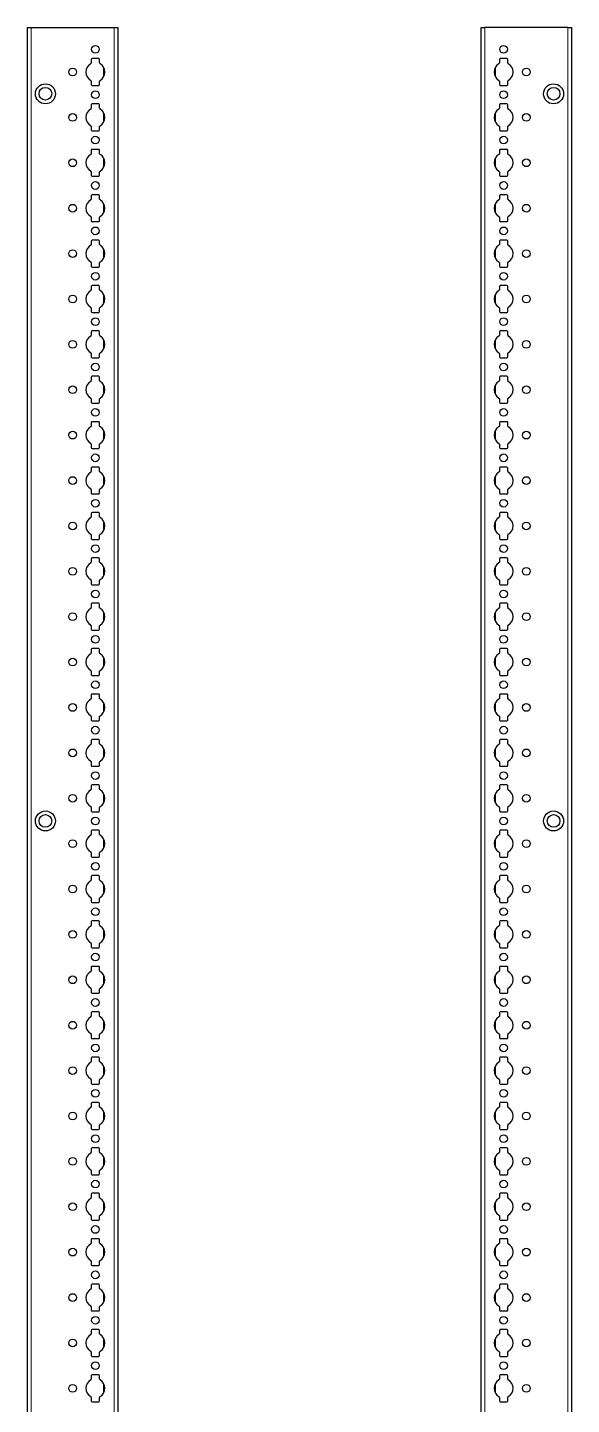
# Model space of a CAD drawing. Header units: millimetres. Extents: x -199 to 3554, y -2247 to 1507.
# Drawn here: x 3255 to 3554, y -111 to 647 of the extents above; entities that cross this region are included whole.
import ezdxf

# ---------------------------------------------------------------- set-up
doc = ezdxf.new("R2010")
doc.units = ezdxf.units.MM

msp = doc.modelspace()

# ---------------------------------------------------------------- linework, layer by layer
at = {"color": 7, "linetype": 'Continuous', "lineweight": 25}
for p, q in [((3254.87, -851.79), (3254.87, 647.21)), ((3254.87, 647.21), (3256.87, 647.21)), ((3256.87, 647.21), (3302.57, 647.21)), ((3302.57, 647.21), (3304.57, 647.21)), ((3304.57, 647.21), (3304.57, -851.79)), ((3504.57, -851.79), (3504.57, 647.21)), ((3504.57, 647.21), (3506.57, 647.21)), ((3552.27, 647.21), (3506.57, 647.21)), ((3552.27, 647.21), (3554.27, 647.21)), ((3554.27, 647.21), (3554.27, -851.79)), ((3289.92, 629.61), (3289.92, 627.73)), ((3294.02, 630.11), (3290.42, 630.11)), ((3294.52, 627.73), (3294.52, 629.61)), ((3514.62, 629.61), (3514.62, 627.73)), ((3518.72, 630.11), (3515.12, 630.11)), ((3519.22, 627.73), (3519.22, 629.61)), ((3289.92, 617.68), (3289.92, 615.81)), ((3290.42, 615.31), (3294.02, 615.31)), ((3294.52, 615.81), (3294.52, 617.68)), ((3514.62, 617.68), (3514.62, 615.81)), ((3515.12, 615.31), (3518.72, 615.31)), ((3519.22, 615.81), (3519.22, 617.68)), ((3289.92, 604.61), (3289.92, 602.73)), ((3294.02, 605.11), (3290.42, 605.11)), ((3294.52, 602.73), (3294.52, 604.61)), ((3514.62, 604.61), (3514.62, 602.73)), ((3518.72, 605.11), (3515.12, 605.11)), ((3519.22, 602.73), (3519.22, 604.61)), ((3289.92, 592.68), (3289.92, 590.81)), ((3294.52, 590.81), (3294.52, 592.68)), ((3514.62, 592.68), (3514.62, 590.81)), ((3519.22, 590.81), (3519.22, 592.68)), ((3290.42, 590.31), (3294.02, 590.31)), ((3515.12, 590.31), (3518.72, 590.31)), ((3289.92, 579.61), (3289.92, 577.73)), ((3294.02, 580.11), (3290.42, 580.11)), ((3294.52, 577.73), (3294.52, 579.61)), ((3514.62, 579.61), (3514.62, 577.73)), ((3518.72, 580.11), (3515.12, 580.11)), ((3519.22, 577.73), (3519.22, 579.61)), ((3289.92, 567.68), (3289.92, 565.81)), ((3290.42, 565.31), (3294.02, 565.31)), ((3294.52, 565.81), (3294.52, 567.68)), ((3514.62, 567.68), (3514.62, 565.81)), ((3515.12, 565.31), (3518.72, 565.31)), ((3519.22, 565.81), (3519.22, 567.68)), ((3289.92, 554.61), (3289.92, 552.73)), ((3294.02, 555.11), (3290.42, 555.11)), ((3294.52, 552.73), (3294.52, 554.61)), ((3514.62, 554.61), (3514.62, 552.73)), ((3518.72, 555.11), (3515.12, 555.11)), ((3519.22, 552.73), (3519.22, 554.61)), ((3289.92, 542.68), (3289.92, 540.81)), ((3290.42, 540.31), (3294.02, 540.31)), ((3294.52, 540.81), (3294.52, 542.68)), ((3514.62, 542.68), (3514.62, 540.81)), ((3515.12, 540.31), (3518.72, 540.31)), ((3519.22, 540.81), (3519.22, 542.68)), ((3289.92, 529.61), (3289.92, 527.73)), ((3294.02, 530.11), (3290.42, 530.11)), ((3294.52, 527.73), (3294.52, 529.61)), ((3514.62, 529.61), (3514.62, 527.73)), ((3518.72, 530.11), (3515.12, 530.11)), ((3519.22, 527.73), (3519.22, 529.61)), ((3289.92, 517.68), (3289.92, 515.81)), ((3294.52, 515.81), (3294.52, 517.68)), ((3514.62, 517.68), (3514.62, 515.81)), ((3519.22, 515.81), (3519.22, 517.68)), ((3290.42, 515.31), (3294.02, 515.31)), ((3515.12, 515.31), (3518.72, 515.31)), ((3289.92, 504.61), (3289.92, 502.73)), ((3294.02, 505.11), (3290.42, 505.11)), ((3294.52, 502.73), (3294.52, 504.61)), ((3514.62, 504.61), (3514.62, 502.73)), ((3518.72, 505.11), (3515.12, 505.11)), ((3519.22, 502.73), (3519.22, 504.61)), ((3289.92, 492.68), (3289.92, 490.81)), ((3290.42, 490.31), (3294.02, 490.31)), ((3294.52, 490.81), (3294.52, 492.68)), ((3514.62, 492.68), (3514.62, 490.81)), ((3515.12, 490.31), (3518.72, 490.31)), ((3519.22, 490.81), (3519.22, 492.68)), ((3289.92, 479.61), (3289.92, 477.73)), ((3294.02, 480.11), (3290.42, 480.11)), ((3294.52, 477.73), (3294.52, 479.61)), ((3514.62, 479.61), (3514.62, 477.73)), ((3518.72, 480.11), (3515.12, 480.11)), ((3519.22, 477.73), (3519.22, 479.61)), ((3289.92, 467.68), (3289.92, 465.81)), ((3290.42, 465.31), (3294.02, 465.31)), ((3294.52, 465.81), (3294.52, 467.68)), ((3514.62, 467.68), (3514.62, 465.81)), ((3515.12, 465.31), (3518.72, 465.31)), ((3519.22, 465.81), (3519.22, 467.68)), ((3294.02, 455.11), (3290.42, 455.11)), ((3518.72, 455.11), (3515.12, 455.11)), ((3289.92, 454.61), (3289.92, 452.73)), ((3294.52, 452.73), (3294.52, 454.61)), ((3514.62, 454.61), (3514.62, 452.73)), ((3519.22, 452.73), (3519.22, 454.61)), ((3289.92, 442.68), (3289.92, 440.81)), ((3290.42, 440.31), (3294.02, 440.31)), ((3294.52, 440.81), (3294.52, 442.68)), ((3514.62, 442.68), (3514.62, 440.81)), ((3515.12, 440.31), (3518.72, 440.31)), ((3519.22, 440.81), (3519.22, 442.68)), ((3289.92, 429.61), (3289.92, 427.73)), ((3294.02, 430.11), (3290.42, 430.11)), ((3294.52, 427.73), (3294.52, 429.61)), ((3514.62, 429.61), (3514.62, 427.73)), ((3518.72, 430.11), (3515.12, 430.11)), ((3519.22, 427.73), (3519.22, 429.61)), ((3289.92, 417.68), (3289.92, 415.81)), ((3294.52, 415.81), (3294.52, 417.68)), ((3514.62, 417.68), (3514.62, 415.81)), ((3519.22, 415.81), (3519.22, 417.68)), ((3290.42, 415.31), (3294.02, 415.31)), ((3515.12, 415.31), (3518.72, 415.31)), ((3289.92, 404.61), (3289.92, 402.73)), ((3294.02, 405.11), (3290.42, 405.11)), ((3294.52, 402.73), (3294.52, 404.61)), ((3514.62, 404.61), (3514.62, 402.73)), ((3518.72, 405.11), (3515.12, 405.11)), ((3519.22, 402.73), (3519.22, 404.61)), ((3289.92, 392.68), (3289.92, 390.81)), ((3290.42, 390.31), (3294.02, 390.31)), ((3294.52, 390.81), (3294.52, 392.68)), ((3514.62, 392.68), (3514.62, 390.81)), ((3515.12, 390.31), (3518.72, 390.31)), ((3519.22, 390.81), (3519.22, 392.68)), ((3289.92, 379.61), (3289.92, 377.73)), ((3294.02, 380.11), (3290.42, 380.11)), ((3294.52, 377.73), (3294.52, 379.61)), ((3514.62, 379.61), (3514.62, 377.73)), ((3518.72, 380.11), (3515.12, 380.11)), ((3519.22, 377.73), (3519.22, 379.61)), ((3289.92, 367.68), (3289.92, 365.81)), ((3290.42, 365.31), (3294.02, 365.31)), ((3294.52, 365.81), (3294.52, 367.68)), ((3514.62, 367.68), (3514.62, 365.81)), ((3515.12, 365.31), (3518.72, 365.31)), ((3519.22, 365.81), (3519.22, 367.68)), ((3289.92, 354.61), (3289.92, 352.73)), ((3294.02, 355.11), (3290.42, 355.11)), ((3294.52, 352.73), (3294.52, 354.61)), ((3514.62, 354.61), (3514.62, 352.73)), ((3518.72, 355.11), (3515.12, 355.11)), ((3519.22, 352.73), (3519.22, 354.61)), ((3289.92, 342.68), (3289.92, 340.81)), ((3294.52, 340.81), (3294.52, 342.68)), ((3514.62, 342.68), (3514.62, 340.81)), ((3519.22, 340.81), (3519.22, 342.68)), ((3290.42, 340.31), (3294.02, 340.31)), ((3515.12, 340.31), (3518.72, 340.31)), ((3289.92, 329.61), (3289.92, 327.73)), ((3294.02, 330.11), (3290.42, 330.11)), ((3294.52, 327.73), (3294.52, 329.61)), ((3514.62, 329.61), (3514.62, 327.73)), ((3518.72, 330.11), (3515.12, 330.11)), ((3519.22, 327.73), (3519.22, 329.61)), ((3289.92, 317.68), (3289.92, 315.81)), ((3290.42, 315.31), (3294.02, 315.31)), ((3294.52, 315.81), (3294.52, 317.68)), ((3514.62, 317.68), (3514.62, 315.81)), ((3515.12, 315.31), (3518.72, 315.31)), ((3519.22, 315.81), (3519.22, 317.68)), ((3289.92, 304.61), (3289.92, 302.73)), ((3294.02, 305.11), (3290.42, 305.11)), ((3294.52, 302.73), (3294.52, 304.61)), ((3514.62, 304.61), (3514.62, 302.73)), ((3518.72, 305.11), (3515.12, 305.11)), ((3519.22, 302.73), (3519.22, 304.61)), ((3289.92, 292.68), (3289.92, 290.81)), ((3290.42, 290.31), (3294.02, 290.31)), ((3294.52, 290.81), (3294.52, 292.68)), ((3514.62, 292.68), (3514.62, 290.81)), ((3515.12, 290.31), (3518.72, 290.31)), ((3519.22, 290.81), (3519.22, 292.68)), ((3289.92, 279.61), (3289.92, 277.73)), ((3294.02, 280.11), (3290.42, 280.11)), ((3294.52, 277.73), (3294.52, 279.61)), ((3514.62, 279.61), (3514.62, 277.73)), ((3518.72, 280.11), (3515.12, 280.11)), ((3519.22, 277.73), (3519.22, 279.61)), ((3289.92, 267.68), (3289.92, 265.81)), ((3294.52, 265.81), (3294.52, 267.68)), ((3514.62, 267.68), (3514.62, 265.81)), ((3519.22, 265.81), (3519.22, 267.68)), ((3290.42, 265.31), (3294.02, 265.31)), ((3515.12, 265.31), (3518.72, 265.31)), ((3289.92, 254.61), (3289.92, 252.73)), ((3294.02, 255.11), (3290.42, 255.11)), ((3294.52, 252.73), (3294.52, 254.61)), ((3514.62, 254.61), (3514.62, 252.73)), ((3518.72, 255.11), (3515.12, 255.11)), ((3519.22, 252.73), (3519.22, 254.61)), ((3289.92, 242.68), (3289.92, 240.81)), ((3294.52, 240.81), (3294.52, 242.68)), ((3514.62, 242.68), (3514.62, 240.81)), ((3519.22, 240.81), (3519.22, 242.68)), ((3290.42, 240.31), (3294.02, 240.31)), ((3515.12, 240.31), (3518.72, 240.31)), ((3289.92, 229.61), (3289.92, 227.73)), ((3294.02, 230.11), (3290.42, 230.11)), ((3294.52, 227.73), (3294.52, 229.61)), ((3514.62, 229.61), (3514.62, 227.73)), ((3518.72, 230.11), (3515.12, 230.11)), ((3519.22, 227.73), (3519.22, 229.61)), ((3289.92, 217.68), (3289.92, 215.81)), ((3290.42, 215.31), (3294.02, 215.31)), ((3294.52, 215.81), (3294.52, 217.68)), ((3514.62, 217.68), (3514.62, 215.81)), ((3515.12, 215.31), (3518.72, 215.31)), ((3519.22, 215.81), (3519.22, 217.68)), ((3294.02, 205.11), (3290.42, 205.11)), ((3518.72, 205.11), (3515.12, 205.11)), ((3289.92, 204.61), (3289.92, 202.73)), ((3294.52, 202.73), (3294.52, 204.61)), ((3514.62, 204.61), (3514.62, 202.73)), ((3519.22, 202.73), (3519.22, 204.61)), ((3289.92, 192.68), (3289.92, 190.81)), ((3290.42, 190.31), (3294.02, 190.31)), ((3294.52, 190.81), (3294.52, 192.68)), ((3514.62, 192.68), (3514.62, 190.81)), ((3515.12, 190.31), (3518.72, 190.31)), ((3519.22, 190.81), (3519.22, 192.68)), ((3289.92, 179.61), (3289.92, 177.73)), ((3294.02, 180.11), (3290.42, 180.11)), ((3294.52, 177.73), (3294.52, 179.61)), ((3514.62, 179.61), (3514.62, 177.73)), ((3518.72, 180.11), (3515.12, 180.11)), ((3519.22, 177.73), (3519.22, 179.61)), ((3289.92, 167.68), (3289.92, 165.81)), ((3294.52, 165.81), (3294.52, 167.68)), ((3514.62, 167.68), (3514.62, 165.81)), ((3519.22, 165.81), (3519.22, 167.68)), ((3290.42, 165.31), (3294.02, 165.31)), ((3515.12, 165.31), (3518.72, 165.31)), ((3289.92, 154.61), (3289.92, 152.73)), ((3294.02, 155.11), (3290.42, 155.11)), ((3294.52, 152.73), (3294.52, 154.61)), ((3514.62, 154.61), (3514.62, 152.73)), ((3518.72, 155.11), (3515.12, 155.11)), ((3519.22, 152.73), (3519.22, 154.61)), ((3289.92, 142.68), (3289.92, 140.81)), ((3290.42, 140.31), (3294.02, 140.31)), ((3294.52, 140.81), (3294.52, 142.68)), ((3514.62, 142.68), (3514.62, 140.81)), ((3515.12, 140.31), (3518.72, 140.31)), ((3519.22, 140.81), (3519.22, 142.68)), ((3289.92, 129.61), (3289.92, 127.73)), ((3294.02, 130.11), (3290.42, 130.11)), ((3294.52, 127.73), (3294.52, 129.61)), ((3514.62, 129.61), (3514.62, 127.73)), ((3518.72, 130.11), (3515.12, 130.11)), ((3519.22, 127.73), (3519.22, 129.61)), ((3289.92, 117.68), (3289.92, 115.81)), ((3290.42, 115.31), (3294.02, 115.31)), ((3294.52, 115.81), (3294.52, 117.68)), ((3514.62, 117.68), (3514.62, 115.81)), ((3515.12, 115.31), (3518.72, 115.31)), ((3519.22, 115.81), (3519.22, 117.68)), ((3289.92, 104.61), (3289.92, 102.73)), ((3294.02, 105.11), (3290.42, 105.11)), ((3294.52, 102.73), (3294.52, 104.61)), ((3514.62, 104.61), (3514.62, 102.73)), ((3518.72, 105.11), (3515.12, 105.11)), ((3519.22, 102.73), (3519.22, 104.61)), ((3289.92, 92.68), (3289.92, 90.81)), ((3294.52, 90.81), (3294.52, 92.68)), ((3514.62, 92.68), (3514.62, 90.81)), ((3519.22, 90.81), (3519.22, 92.68)), ((3290.42, 90.31), (3294.02, 90.31)), ((3515.12, 90.31), (3518.72, 90.31)), ((3289.92, 79.61), (3289.92, 77.73)), ((3294.02, 80.11), (3290.42, 80.11)), ((3294.52, 77.73), (3294.52, 79.61)), ((3514.62, 79.61), (3514.62, 77.73)), ((3518.72, 80.11), (3515.12, 80.11)), ((3519.22, 77.73), (3519.22, 79.61)), ((3289.92, 67.68), (3289.92, 65.81)), ((3290.42, 65.31), (3294.02, 65.31)), ((3294.52, 65.81), (3294.52, 67.68)), ((3514.62, 67.68), (3514.62, 65.81)), ((3515.12, 65.31), (3518.72, 65.31)), ((3519.22, 65.81), (3519.22, 67.68)), ((3289.92, 54.61), (3289.92, 52.73)), ((3294.02, 55.11), (3290.42, 55.11)), ((3294.52, 52.73), (3294.52, 54.61)), ((3514.62, 54.61), (3514.62, 52.73)), ((3518.72, 55.11), (3515.12, 55.11)), ((3519.22, 52.73), (3519.22, 54.61)), ((3289.92, 42.68), (3289.92, 40.81)), ((3290.42, 40.31), (3294.02, 40.31)), ((3294.52, 40.81), (3294.52, 42.68)), ((3514.62, 42.68), (3514.62, 40.81)), ((3515.12, 40.31), (3518.72, 40.31)), ((3519.22, 40.81), (3519.22, 42.68)), ((3289.92, 29.61), (3289.92, 27.73)), ((3294.02, 30.11), (3290.42, 30.11)), ((3294.52, 27.73), (3294.52, 29.61)), ((3514.62, 29.61), (3514.62, 27.73)), ((3518.72, 30.11), (3515.12, 30.11)), ((3519.22, 27.73), (3519.22, 29.61)), ((3289.92, 17.68), (3289.92, 15.81)), ((3290.42, 15.31), (3294.02, 15.31)), ((3294.52, 15.81), (3294.52, 17.68)), ((3514.62, 17.68), (3514.62, 15.81)), ((3515.12, 15.31), (3518.72, 15.31)), ((3519.22, 15.81), (3519.22, 17.68)), ((3289.92, 4.61), (3289.92, 2.73)), ((3294.02, 5.11), (3290.42, 5.11)), ((3294.52, 2.73), (3294.52, 4.61)), ((3514.62, 4.61), (3514.62, 2.73)), ((3518.72, 5.11), (3515.12, 5.11)), ((3519.22, 2.73), (3519.22, 4.61)), ((3289.92, -7.32), (3289.92, -9.19)), ((3294.52, -9.19), (3294.52, -7.32)), ((3514.62, -7.32), (3514.62, -9.19)), ((3519.22, -9.19), (3519.22, -7.32)), ((3290.42, -9.69), (3294.02, -9.69)), ((3515.12, -9.69), (3518.72, -9.69)), ((3289.92, -20.39), (3289.92, -22.27)), ((3294.02, -19.89), (3290.42, -19.89)), ((3294.52, -22.27), (3294.52, -20.39)), ((3514.62, -20.39), (3514.62, -22.27)), ((3518.72, -19.89), (3515.12, -19.89)), ((3519.22, -22.27), (3519.22, -20.39)), ((3289.92, -32.32), (3289.92, -34.19)), ((3290.42, -34.69), (3294.02, -34.69)), ((3294.52, -34.19), (3294.52, -32.32)), ((3514.62, -32.32), (3514.62, -34.19)), ((3515.12, -34.69), (3518.72, -34.69)), ((3519.22, -34.19), (3519.22, -32.32)), ((3289.92, -45.39), (3289.92, -47.27)), ((3294.02, -44.89), (3290.42, -44.89)), ((3294.52, -47.27), (3294.52, -45.39)), ((3514.62, -45.39), (3514.62, -47.27)), ((3518.72, -44.89), (3515.12, -44.89)), ((3519.22, -47.27), (3519.22, -45.39)), ((3289.92, -57.32), (3289.92, -59.19)), ((3290.42, -59.69), (3294.02, -59.69)), ((3294.52, -59.19), (3294.52, -57.32)), ((3514.62, -57.32), (3514.62, -59.19)), ((3515.12, -59.69), (3518.72, -59.69)), ((3519.22, -59.19), (3519.22, -57.32)), ((3289.92, -70.39), (3289.92, -72.27)), ((3294.02, -69.89), (3290.42, -69.89)), ((3294.52, -72.27), (3294.52, -70.39)), ((3514.62, -70.39), (3514.62, -72.27)), ((3518.72, -69.89), (3515.12, -69.89)), ((3519.22, -72.27), (3519.22, -70.39)), ((3289.92, -82.32), (3289.92, -84.19)), ((3294.52, -84.19), (3294.52, -82.32)), ((3514.62, -82.32), (3514.62, -84.19)), ((3519.22, -84.19), (3519.22, -82.32)), ((3290.42, -84.69), (3294.02, -84.69)), ((3515.12, -84.69), (3518.72, -84.69)), ((3289.92, -95.39), (3289.92, -97.27)), ((3294.02, -94.89), (3290.42, -94.89)), ((3294.52, -97.27), (3294.52, -95.39)), ((3514.62, -95.39), (3514.62, -97.27)), ((3518.72, -94.89), (3515.12, -94.89)), ((3519.22, -97.27), (3519.22, -95.39)), ((3289.92, -107.32), (3289.92, -109.19)), ((3290.42, -109.69), (3294.02, -109.69)), ((3294.52, -109.19), (3294.52, -107.32)), ((3514.62, -107.32), (3514.62, -109.19)), ((3515.12, -109.69), (3518.72, -109.69)), ((3519.22, -109.19), (3519.22, -107.32))]:
    msp.add_line(p, q, dxfattribs=at)
at = {"color": 8, "linetype": 'Continuous', "lineweight": 18}
for p, q in [((3256.87, 647.21), (3256.87, -851.79)), ((3302.57, -851.79), (3302.57, 647.21)), ((3506.57, 647.21), (3506.57, -851.79)), ((3552.27, -851.79), (3552.27, 647.21)), ((3296.72, 620), (3296.72, 625.41)), ((3512.42, 625.41), (3512.42, 620)), ((3296.72, 595), (3296.72, 600.41)), ((3512.42, 600.41), (3512.42, 595)), ((3296.72, 570), (3296.72, 575.41)), ((3512.42, 575.41), (3512.42, 570)), ((3296.72, 545), (3296.72, 550.41)), ((3512.42, 550.41), (3512.42, 545)), ((3296.72, 520), (3296.72, 525.41)), ((3512.42, 525.41), (3512.42, 520)), ((3296.72, 495), (3296.72, 500.41)), ((3512.42, 500.41), (3512.42, 495)), ((3296.72, 470), (3296.72, 475.41)), ((3512.42, 475.41), (3512.42, 470)), ((3296.72, 445), (3296.72, 450.41)), ((3512.42, 450.41), (3512.42, 445)), ((3296.72, 420), (3296.72, 425.41)), ((3512.42, 425.41), (3512.42, 420)), ((3296.72, 395), (3296.72, 400.41)), ((3512.42, 400.41), (3512.42, 395)), ((3296.72, 370), (3296.72, 375.41)), ((3512.42, 375.41), (3512.42, 370)), ((3296.72, 345), (3296.72, 350.41)), ((3512.42, 350.41), (3512.42, 345)), ((3296.72, 320), (3296.72, 325.41)), ((3512.42, 325.41), (3512.42, 320)), ((3296.72, 295), (3296.72, 300.41)), ((3512.42, 300.41), (3512.42, 295)), ((3296.72, 270), (3296.72, 275.41)), ((3512.42, 275.41), (3512.42, 270)), ((3296.72, 245), (3296.72, 250.41)), ((3512.42, 250.41), (3512.42, 245)), ((3296.72, 220), (3296.72, 225.41)), ((3512.42, 225.41), (3512.42, 220)), ((3296.72, 195), (3296.72, 200.41)), ((3512.42, 200.41), (3512.42, 195)), ((3296.72, 170), (3296.72, 175.41)), ((3512.42, 175.41), (3512.42, 170)), ((3296.72, 145), (3296.72, 150.41)), ((3512.42, 150.41), (3512.42, 145)), ((3296.72, 120), (3296.72, 125.41)), ((3512.42, 125.41), (3512.42, 120)), ((3296.72, 95), (3296.72, 100.41)), ((3512.42, 100.41), (3512.42, 95)), ((3296.72, 70), (3296.72, 75.41)), ((3512.42, 75.41), (3512.42, 70)), ((3296.72, 45), (3296.72, 50.41)), ((3512.42, 50.41), (3512.42, 45)), ((3296.72, 20), (3296.72, 25.41)), ((3512.42, 25.41), (3512.42, 20)), ((3296.72, -5), (3296.72, 0.41)), ((3512.42, 0.41), (3512.42, -5)), ((3296.72, -30), (3296.72, -24.59)), ((3512.42, -24.59), (3512.42, -30)), ((3296.72, -55), (3296.72, -49.59)), ((3512.42, -49.59), (3512.42, -55)), ((3296.72, -80), (3296.72, -74.59)), ((3512.42, -74.59), (3512.42, -80)), ((3296.72, -105), (3296.72, -99.59)), ((3512.42, -99.59), (3512.42, -105))]:
    msp.add_line(p, q, dxfattribs=at)
at = {"color": 7, "linetype": 'Continuous', "lineweight": 25}
for centre, radius in [((3292.22, 635.21), 2.12), ((3516.92, 635.21), 2.12), ((3279.72, 622.71), 2.12), ((3529.42, 622.71), 2.12), ((3264.72, 610.71), 5.5), ((3544.42, 610.71), 5.5), ((3264.72, 610.71), 3.5), ((3292.22, 610.21), 2.12), ((3516.92, 610.21), 2.12), ((3544.42, 610.71), 3.5), ((3279.72, 597.71), 2.12), ((3529.42, 597.71), 2.12), ((3292.22, 585.21), 2.12), ((3516.92, 585.21), 2.12), ((3279.72, 572.71), 2.12), ((3529.42, 572.71), 2.12), ((3292.22, 560.21), 2.12), ((3516.92, 560.21), 2.12), ((3279.72, 547.71), 2.12), ((3529.42, 547.71), 2.12), ((3292.22, 535.21), 2.12), ((3516.92, 535.21), 2.12), ((3279.72, 522.71), 2.12), ((3529.42, 522.71), 2.12), ((3292.22, 510.21), 2.12), ((3516.92, 510.21), 2.12), ((3279.72, 497.71), 2.12), ((3529.42, 497.71), 2.12), ((3292.22, 485.21), 2.12), ((3516.92, 485.21), 2.12), ((3279.72, 472.71), 2.12), ((3529.42, 472.71), 2.12), ((3292.22, 460.21), 2.12), ((3516.92, 460.21), 2.12), ((3279.72, 447.71), 2.12), ((3529.42, 447.71), 2.12), ((3292.22, 435.21), 2.12), ((3516.92, 435.21), 2.12), ((3279.72, 422.71), 2.12), ((3529.42, 422.71), 2.12), ((3292.22, 410.21), 2.12), ((3516.92, 410.21), 2.12), ((3279.72, 397.71), 2.12), ((3529.42, 397.71), 2.12), ((3292.22, 385.21), 2.12), ((3516.92, 385.21), 2.12), ((3279.72, 372.71), 2.12), ((3529.42, 372.71), 2.12), ((3292.22, 360.21), 2.12), ((3516.92, 360.21), 2.12), ((3279.72, 347.71), 2.12), ((3529.42, 347.71), 2.12), ((3292.22, 335.21), 2.12), ((3516.92, 335.21), 2.12), ((3279.72, 322.71), 2.12), ((3529.42, 322.71), 2.12), ((3292.22, 310.21), 2.12), ((3516.92, 310.21), 2.12), ((3279.72, 297.71), 2.12), ((3529.42, 297.71), 2.12), ((3292.22, 285.21), 2.12), ((3516.92, 285.21), 2.12), ((3279.72, 272.71), 2.12), ((3529.42, 272.71), 2.12), ((3292.22, 260.21), 2.12), ((3516.92, 260.21), 2.12), ((3279.72, 247.71), 2.12), ((3529.42, 247.71), 2.12), ((3292.22, 235.21), 2.12), ((3516.92, 235.21), 2.12), ((3279.72, 222.71), 2.12), ((3529.42, 222.71), 2.12), ((3264.72, 210.21), 5.5), ((3264.72, 210.21), 3.5), ((3544.42, 210.21), 5.5), ((3544.42, 210.21), 3.5), ((3292.22, 210.21), 2.12), ((3516.92, 210.21), 2.12), ((3279.72, 197.71), 2.12), ((3529.42, 197.71), 2.12), ((3292.22, 185.21), 2.12), ((3516.92, 185.21), 2.12), ((3279.72, 172.71), 2.12), ((3529.42, 172.71), 2.12), ((3292.22, 160.21), 2.12), ((3516.92, 160.21), 2.12), ((3279.72, 147.71), 2.12), ((3529.42, 147.71), 2.12), ((3292.22, 135.21), 2.12), ((3516.92, 135.21), 2.12), ((3279.72, 122.71), 2.12), ((3529.42, 122.71), 2.12), ((3292.22, 110.21), 2.12), ((3516.92, 110.21), 2.12), ((3279.72, 97.71), 2.12), ((3529.42, 97.71), 2.12), ((3292.22, 85.21), 2.12), ((3516.92, 85.21), 2.12), ((3279.72, 72.71), 2.12), ((3529.42, 72.71), 2.12), ((3292.22, 60.21), 2.12), ((3516.92, 60.21), 2.12), ((3279.72, 47.71), 2.12), ((3529.42, 47.71), 2.12), ((3292.22, 35.21), 2.12), ((3516.92, 35.21), 2.12), ((3279.72, 22.71), 2.12), ((3529.42, 22.71), 2.12), ((3292.22, 10.21), 2.12), ((3516.92, 10.21), 2.12), ((3279.72, -2.29), 2.12), ((3529.42, -2.29), 2.12), ((3292.22, -14.79), 2.12), ((3516.92, -14.79), 2.12), ((3279.72, -27.29), 2.12), ((3529.42, -27.29), 2.12), ((3292.22, -39.79), 2.12), ((3516.92, -39.79), 2.12), ((3279.72, -52.29), 2.12), ((3529.42, -52.29), 2.12), ((3292.22, -64.79), 2.12), ((3516.92, -64.79), 2.12), ((3279.72, -77.29), 2.12), ((3529.42, -77.29), 2.12), ((3292.22, -89.79), 2.12), ((3516.92, -89.79), 2.12), ((3279.72, -102.29), 2.12), ((3529.42, -102.29), 2.12)]:
    msp.add_circle(centre, radius, dxfattribs=at)
for centre, radius, start, end in [((3290.42, 629.61), 0.5, 90, 180), ((3294.02, 629.61), 0.5, 0, 90), ((3515.12, 629.61), 0.5, 90, 180), ((3518.72, 629.61), 0.5, 0, 90), ((3292.22, 622.71), 5.25, 119.14074, 240.85926), ((3289.42, 627.73), 0.5, 299.14074, 0), ((3295.02, 627.73), 0.5, 180, 240.85926), ((3292.22, 622.71), 5.25, 299.14074, 60.85926), ((3516.92, 622.71), 5.25, 119.14074, 240.85926), ((3514.12, 627.73), 0.5, 299.14074, 0), ((3519.72, 627.73), 0.5, 180, 240.85926), ((3516.92, 622.71), 5.25, 299.14074, 60.85926), ((3289.42, 617.68), 0.5, 0, 60.85926), ((3290.42, 615.81), 0.5, 180, 270), ((3294.02, 615.81), 0.5, 270, 0), ((3295.02, 617.68), 0.5, 119.14074, 180), ((3514.12, 617.68), 0.5, 0, 60.85926), ((3515.12, 615.81), 0.5, 180, 270), ((3518.72, 615.81), 0.5, 270, 0), ((3519.72, 617.68), 0.5, 119.14074, 180), ((3292.22, 597.71), 5.25, 119.14074, 240.85926), ((3289.42, 602.73), 0.5, 299.14074, 0), ((3290.42, 604.61), 0.5, 90, 180), ((3294.02, 604.61), 0.5, 0, 90), ((3295.02, 602.73), 0.5, 180, 240.85926), ((3292.22, 597.71), 5.25, 299.14074, 60.85926), ((3516.92, 597.71), 5.25, 119.14074, 240.85926), ((3514.12, 602.73), 0.5, 299.14074, 0), ((3515.12, 604.61), 0.5, 90, 180), ((3518.72, 604.61), 0.5, 0, 90), ((3519.72, 602.73), 0.5, 180, 240.85926), ((3516.92, 597.71), 5.25, 299.14074, 60.85926), ((3289.42, 592.68), 0.5, 0, 60.85926), ((3295.02, 592.68), 0.5, 119.14074, 180), ((3514.12, 592.68), 0.5, 0, 60.85926), ((3519.72, 592.68), 0.5, 119.14074, 180), ((3290.42, 590.81), 0.5, 180, 270), ((3294.02, 590.81), 0.5, 270, 0), ((3515.12, 590.81), 0.5, 180, 270), ((3518.72, 590.81), 0.5, 270, 0), ((3292.22, 572.71), 5.25, 119.14074, 240.85926), ((3289.42, 577.73), 0.5, 299.14074, 0), ((3290.42, 579.61), 0.5, 90, 180), ((3294.02, 579.61), 0.5, 0, 90), ((3295.02, 577.73), 0.5, 180, 240.85926), ((3292.22, 572.71), 5.25, 299.14074, 60.85926), ((3516.92, 572.71), 5.25, 119.14074, 240.85926), ((3514.12, 577.73), 0.5, 299.14074, 0), ((3515.12, 579.61), 0.5, 90, 180), ((3518.72, 579.61), 0.5, 0, 90), ((3519.72, 577.73), 0.5, 180, 240.85926), ((3516.92, 572.71), 5.25, 299.14074, 60.85926), ((3289.42, 567.68), 0.5, 0, 60.85926), ((3290.42, 565.81), 0.5, 180, 270), ((3294.02, 565.81), 0.5, 270, 0), ((3295.02, 567.68), 0.5, 119.14074, 180), ((3514.12, 567.68), 0.5, 0, 60.85926), ((3515.12, 565.81), 0.5, 180, 270), ((3518.72, 565.81), 0.5, 270, 0), ((3519.72, 567.68), 0.5, 119.14074, 180), ((3290.42, 554.61), 0.5, 90, 180), ((3294.02, 554.61), 0.5, 0, 90), ((3515.12, 554.61), 0.5, 90, 180), ((3518.72, 554.61), 0.5, 0, 90), ((3292.22, 547.71), 5.25, 119.14074, 240.85926), ((3289.42, 552.73), 0.5, 299.14074, 0), ((3295.02, 552.73), 0.5, 180, 240.85926), ((3292.22, 547.71), 5.25, 299.14074, 60.85926), ((3516.92, 547.71), 5.25, 119.14074, 240.85926), ((3514.12, 552.73), 0.5, 299.14074, 0), ((3519.72, 552.73), 0.5, 180, 240.85926), ((3516.92, 547.71), 5.25, 299.14074, 60.85926), ((3289.42, 542.68), 0.5, 0, 60.85926), ((3290.42, 540.81), 0.5, 180, 270), ((3294.02, 540.81), 0.5, 270, 0), ((3295.02, 542.68), 0.5, 119.14074, 180), ((3514.12, 542.68), 0.5, 0, 60.85926), ((3515.12, 540.81), 0.5, 180, 270), ((3518.72, 540.81), 0.5, 270, 0), ((3519.72, 542.68), 0.5, 119.14074, 180), ((3292.22, 522.71), 5.25, 119.14074, 240.85926), ((3289.42, 527.73), 0.5, 299.14074, 0), ((3290.42, 529.61), 0.5, 90, 180), ((3294.02, 529.61), 0.5, 0, 90), ((3295.02, 527.73), 0.5, 180, 240.85926), ((3292.22, 522.71), 5.25, 299.14074, 60.85926), ((3516.92, 522.71), 5.25, 119.14074, 240.85926), ((3514.12, 527.73), 0.5, 299.14074, 0), ((3515.12, 529.61), 0.5, 90, 180), ((3518.72, 529.61), 0.5, 0, 90), ((3519.72, 527.73), 0.5, 180, 240.85926), ((3516.92, 522.71), 5.25, 299.14074, 60.85926), ((3289.42, 517.68), 0.5, 0, 60.85926), ((3290.42, 515.81), 0.5, 180, 270), ((3294.02, 515.81), 0.5, 270, 0), ((3295.02, 517.68), 0.5, 119.14074, 180), ((3514.12, 517.68), 0.5, 0, 60.85926), ((3515.12, 515.81), 0.5, 180, 270), ((3518.72, 515.81), 0.5, 270, 0), ((3519.72, 517.68), 0.5, 119.14074, 180), ((3292.22, 497.71), 5.25, 119.14074, 240.85926), ((3289.42, 502.73), 0.5, 299.14074, 0), ((3290.42, 504.61), 0.5, 90, 180), ((3294.02, 504.61), 0.5, 0, 90), ((3295.02, 502.73), 0.5, 180, 240.85926), ((3292.22, 497.71), 5.25, 299.14074, 60.85926), ((3516.92, 497.71), 5.25, 119.14074, 240.85926), ((3514.12, 502.73), 0.5, 299.14074, 0), ((3515.12, 504.61), 0.5, 90, 180), ((3518.72, 504.61), 0.5, 0, 90), ((3519.72, 502.73), 0.5, 180, 240.85926), ((3516.92, 497.71), 5.25, 299.14074, 60.85926), ((3289.42, 492.68), 0.5, 0, 60.85926), ((3295.02, 492.68), 0.5, 119.14074, 180), ((3514.12, 492.68), 0.5, 0, 60.85926), ((3519.72, 492.68), 0.5, 119.14074, 180), ((3290.42, 490.81), 0.5, 180, 270), ((3294.02, 490.81), 0.5, 270, 0), ((3515.12, 490.81), 0.5, 180, 270), ((3518.72, 490.81), 0.5, 270, 0), ((3290.42, 479.61), 0.5, 90, 180), ((3294.02, 479.61), 0.5, 0, 90), ((3515.12, 479.61), 0.5, 90, 180), ((3518.72, 479.61), 0.5, 0, 90), ((3292.22, 472.71), 5.25, 119.14074, 240.85926), ((3289.42, 477.73), 0.5, 299.14074, 0), ((3295.02, 477.73), 0.5, 180, 240.85926), ((3292.22, 472.71), 5.25, 299.14074, 60.85926), ((3516.92, 472.71), 5.25, 119.14074, 240.85926), ((3514.12, 477.73), 0.5, 299.14074, 0), ((3519.72, 477.73), 0.5, 180, 240.85926), ((3516.92, 472.71), 5.25, 299.14074, 60.85926), ((3289.42, 467.68), 0.5, 0, 60.85926), ((3290.42, 465.81), 0.5, 180, 270), ((3294.02, 465.81), 0.5, 270, 0), ((3295.02, 467.68), 0.5, 119.14074, 180), ((3514.12, 467.68), 0.5, 0, 60.85926), ((3515.12, 465.81), 0.5, 180, 270), ((3518.72, 465.81), 0.5, 270, 0), ((3519.72, 467.68), 0.5, 119.14074, 180), ((3290.42, 454.61), 0.5, 90, 180), ((3294.02, 454.61), 0.5, 0, 90), ((3515.12, 454.61), 0.5, 90, 180), ((3518.72, 454.61), 0.5, 360, 90), ((3292.22, 447.71), 5.25, 119.14074, 240.85926), ((3289.42, 452.73), 0.5, 299.14074, 0), ((3295.02, 452.73), 0.5, 180, 240.85926), ((3292.22, 447.71), 5.25, 299.14074, 60.85926), ((3516.92, 447.71), 5.25, 119.14074, 240.85926), ((3514.12, 452.73), 0.5, 299.14074, 0), ((3519.72, 452.73), 0.5, 180, 240.85926), ((3516.92, 447.71), 5.25, 299.14074, 60.85926), ((3289.42, 442.68), 0.5, 0, 60.85926), ((3290.42, 440.81), 0.5, 180, 270), ((3294.02, 440.81), 0.5, 270, 0), ((3295.02, 442.68), 0.5, 119.14074, 180), ((3514.12, 442.68), 0.5, 0, 60.85926), ((3515.12, 440.81), 0.5, 180, 270), ((3518.72, 440.81), 0.5, 270, 0), ((3519.72, 442.68), 0.5, 119.14074, 180), ((3292.22, 422.71), 5.25, 119.14074, 240.85926), ((3289.42, 427.73), 0.5, 299.14074, 0), ((3290.42, 429.61), 0.5, 90, 180), ((3294.02, 429.61), 0.5, 0, 90), ((3295.02, 427.73), 0.5, 180, 240.85926), ((3292.22, 422.71), 5.25, 299.14074, 60.85926), ((3516.92, 422.71), 5.25, 119.14074, 240.85926), ((3514.12, 427.73), 0.5, 299.14074, 0), ((3515.12, 429.61), 0.5, 90, 180), ((3518.72, 429.61), 0.5, 0, 90), ((3519.72, 427.73), 0.5, 180, 240.85926), ((3516.92, 422.71), 5.25, 299.14074, 60.85926), ((3289.42, 417.68), 0.5, 0, 60.85926), ((3295.02, 417.68), 0.5, 119.14074, 180), ((3514.12, 417.68), 0.5, 0, 60.85926), ((3519.72, 417.68), 0.5, 119.14074, 180), ((3290.42, 415.81), 0.5, 180, 270), ((3294.02, 415.81), 0.5, 270, 0), ((3515.12, 415.81), 0.5, 180, 270), ((3518.72, 415.81), 0.5, 270, 0), ((3292.22, 397.71), 5.25, 119.14074, 240.85926), ((3289.42, 402.73), 0.5, 299.14074, 0), ((3290.42, 404.61), 0.5, 90, 180), ((3294.02, 404.61), 0.5, 0, 90), ((3295.02, 402.73), 0.5, 180, 240.85926), ((3292.22, 397.71), 5.25, 299.14074, 60.85926), ((3516.92, 397.71), 5.25, 119.14074, 240.85926), ((3514.12, 402.73), 0.5, 299.14074, 0), ((3515.12, 404.61), 0.5, 90, 180), ((3518.72, 404.61), 0.5, 0, 90), ((3519.72, 402.73), 0.5, 180, 240.85926), ((3516.92, 397.71), 5.25, 299.14074, 60.85926), ((3289.42, 392.68), 0.5, 0, 60.85926), ((3290.42, 390.81), 0.5, 180, 270), ((3294.02, 390.81), 0.5, 270, 0), ((3295.02, 392.68), 0.5, 119.14074, 180), ((3514.12, 392.68), 0.5, 0, 60.85926), ((3515.12, 390.81), 0.5, 180, 270), ((3518.72, 390.81), 0.5, 270, 0), ((3519.72, 392.68), 0.5, 119.14074, 180), ((3290.42, 379.61), 0.5, 90, 180), ((3294.02, 379.61), 0.5, 0, 90), ((3515.12, 379.61), 0.5, 90, 180), ((3518.72, 379.61), 0.5, 0, 90), ((3292.22, 372.71), 5.25, 119.14074, 240.85926), ((3289.42, 377.73), 0.5, 299.14074, 0), ((3295.02, 377.73), 0.5, 180, 240.85926), ((3292.22, 372.71), 5.25, 299.14074, 60.85926), ((3516.92, 372.71), 5.25, 119.14074, 240.85926), ((3514.12, 377.73), 0.5, 299.14074, 0), ((3519.72, 377.73), 0.5, 180, 240.85926), ((3516.92, 372.71), 5.25, 299.14074, 60.85926), ((3289.42, 367.68), 0.5, 0, 60.85926), ((3290.42, 365.81), 0.5, 180, 270), ((3294.02, 365.81), 0.5, 270, 0), ((3295.02, 367.68), 0.5, 119.14074, 180), ((3514.12, 367.68), 0.5, 0, 60.85926), ((3515.12, 365.81), 0.5, 180, 270), ((3518.72, 365.81), 0.5, 270, 0), ((3519.72, 367.68), 0.5, 119.14074, 180), ((3292.22, 347.71), 5.25, 119.14074, 240.85926), ((3289.42, 352.73), 0.5, 299.14074, 0), ((3290.42, 354.61), 0.5, 90, 180), ((3294.02, 354.61), 0.5, 0, 90), ((3295.02, 352.73), 0.5, 180, 240.85926), ((3292.22, 347.71), 5.25, 299.14074, 60.85926), ((3516.92, 347.71), 5.25, 119.14074, 240.85926), ((3514.12, 352.73), 0.5, 299.14074, 0), ((3515.12, 354.61), 0.5, 90, 180), ((3518.72, 354.61), 0.5, 0, 90), ((3519.72, 352.73), 0.5, 180, 240.85926), ((3516.92, 347.71), 5.25, 299.14074, 60.85926), ((3289.42, 342.68), 0.5, 0, 60.85926), ((3295.02, 342.68), 0.5, 119.14074, 180), ((3514.12, 342.68), 0.5, 0, 60.85926), ((3519.72, 342.68), 0.5, 119.14074, 180), ((3290.42, 340.81), 0.5, 180, 270), ((3294.02, 340.81), 0.5, 270, 0), ((3515.12, 340.81), 0.5, 180, 270), ((3518.72, 340.81), 0.5, 270, 0), ((3292.22, 322.71), 5.25, 119.14074, 240.85926), ((3289.42, 327.73), 0.5, 299.14074, 0), ((3290.42, 329.61), 0.5, 90, 180), ((3294.02, 329.61), 0.5, 0, 90), ((3295.02, 327.73), 0.5, 180, 240.85926), ((3292.22, 322.71), 5.25, 299.14074, 60.85926), ((3516.92, 322.71), 5.25, 119.14074, 240.85926), ((3514.12, 327.73), 0.5, 299.14074, 0), ((3515.12, 329.61), 0.5, 90, 180), ((3518.72, 329.61), 0.5, 0, 90), ((3519.72, 327.73), 0.5, 180, 240.85926), ((3516.92, 322.71), 5.25, 299.14074, 60.85926), ((3289.42, 317.68), 0.5, 0, 60.85926), ((3290.42, 315.81), 0.5, 180, 270), ((3294.02, 315.81), 0.5, 270, 0), ((3295.02, 317.68), 0.5, 119.14074, 180), ((3514.12, 317.68), 0.5, 0, 60.85926), ((3515.12, 315.81), 0.5, 180, 270), ((3518.72, 315.81), 0.5, 270, 0), ((3519.72, 317.68), 0.5, 119.14074, 180), ((3290.42, 304.61), 0.5, 90, 180), ((3294.02, 304.61), 0.5, 0, 90), ((3515.12, 304.61), 0.5, 90, 180), ((3518.72, 304.61), 0.5, 0, 90), ((3292.22, 297.71), 5.25, 119.14074, 240.85926), ((3289.42, 302.73), 0.5, 299.14074, 0), ((3295.02, 302.73), 0.5, 180, 240.85926), ((3292.22, 297.71), 5.25, 299.14074, 60.85926), ((3516.92, 297.71), 5.25, 119.14074, 240.85926), ((3514.12, 302.73), 0.5, 299.14074, 0), ((3519.72, 302.73), 0.5, 180, 240.85926), ((3516.92, 297.71), 5.25, 299.14074, 60.85926), ((3289.42, 292.68), 0.5, 0, 60.85926), ((3290.42, 290.81), 0.5, 180, 270), ((3294.02, 290.81), 0.5, 270, 0), ((3295.02, 292.68), 0.5, 119.14074, 180), ((3514.12, 292.68), 0.5, 0, 60.85926), ((3515.12, 290.81), 0.5, 180, 270), ((3518.72, 290.81), 0.5, 270, 0), ((3519.72, 292.68), 0.5, 119.14074, 180), ((3292.22, 272.71), 5.25, 119.14074, 240.85926), ((3289.42, 277.73), 0.5, 299.14074, 0), ((3290.42, 279.61), 0.5, 90, 180), ((3294.02, 279.61), 0.5, 0, 90), ((3295.02, 277.73), 0.5, 180, 240.85926), ((3292.22, 272.71), 5.25, 299.14074, 60.85926), ((3516.92, 272.71), 5.25, 119.14074, 240.85926), ((3514.12, 277.73), 0.5, 299.14074, 0), ((3515.12, 279.61), 0.5, 90, 180), ((3518.72, 279.61), 0.5, 0, 90), ((3519.72, 277.73), 0.5, 180, 240.85926), ((3516.92, 272.71), 5.25, 299.14074, 60.85926), ((3289.42, 267.68), 0.5, 0, 60.85926), ((3290.42, 265.81), 0.5, 180, 270), ((3294.02, 265.81), 0.5, 270, 0), ((3295.02, 267.68), 0.5, 119.14074, 180), ((3514.12, 267.68), 0.5, 0, 60.85926), ((3515.12, 265.81), 0.5, 180, 270), ((3518.72, 265.81), 0.5, 270, 0), ((3519.72, 267.68), 0.5, 119.14074, 180), ((3292.22, 247.71), 5.25, 119.14074, 240.85926), ((3289.42, 252.73), 0.5, 299.14074, 0), ((3290.42, 254.61), 0.5, 90, 180), ((3294.02, 254.61), 0.5, 0, 90), ((3295.02, 252.73), 0.5, 180, 240.85926), ((3292.22, 247.71), 5.25, 299.14074, 60.85926), ((3516.92, 247.71), 5.25, 119.14074, 240.85926), ((3514.12, 252.73), 0.5, 299.14074, 0), ((3515.12, 254.61), 0.5, 90, 180), ((3518.72, 254.61), 0.5, 0, 90), ((3519.72, 252.73), 0.5, 180, 240.85926), ((3516.92, 247.71), 5.25, 299.14074, 60.85926), ((3289.42, 242.68), 0.5, 0, 60.85926), ((3295.02, 242.68), 0.5, 119.14074, 180), ((3514.12, 242.68), 0.5, 0, 60.85926), ((3519.72, 242.68), 0.5, 119.14074, 180), ((3290.42, 240.81), 0.5, 180, 270), ((3294.02, 240.81), 0.5, 270, 0), ((3515.12, 240.81), 0.5, 180, 270), ((3518.72, 240.81), 0.5, 270, 0), ((3289.42, 227.73), 0.5, 299.14074, 0), ((3290.42, 229.61), 0.5, 90, 180), ((3294.02, 229.61), 0.5, 0, 90), ((3295.02, 227.73), 0.5, 180, 240.85926), ((3514.12, 227.73), 0.5, 299.14074, 0), ((3515.12, 229.61), 0.5, 90, 180), ((3518.72, 229.61), 0.5, 0, 90), ((3519.72, 227.73), 0.5, 180, 240.85926), ((3292.22, 222.71), 5.25, 119.14074, 240.85926), ((3292.22, 222.71), 5.25, 299.14074, 60.85926), ((3516.92, 222.71), 5.25, 119.14074, 240.85926), ((3516.92, 222.71), 5.25, 299.14074, 60.85926), ((3289.42, 217.68), 0.5, 0, 60.85926), ((3290.42, 215.81), 0.5, 180, 270), ((3294.02, 215.81), 0.5, 270, 0), ((3295.02, 217.68), 0.5, 119.14074, 180), ((3514.12, 217.68), 0.5, 0, 60.85926), ((3515.12, 215.81), 0.5, 180, 270), ((3518.72, 215.81), 0.5, 270, 0), ((3519.72, 217.68), 0.5, 119.14074, 180), ((3290.42, 204.61), 0.5, 90, 180), ((3294.02, 204.61), 0.5, 0, 90), ((3515.12, 204.61), 0.5, 90, 180), ((3518.72, 204.61), 0.5, 0, 90), ((3292.22, 197.71), 5.25, 119.14074, 240.85926), ((3289.42, 202.73), 0.5, 299.14074, 0), ((3295.02, 202.73), 0.5, 180, 240.85926), ((3292.22, 197.71), 5.25, 299.14074, 60.85926), ((3516.92, 197.71), 5.25, 119.14074, 240.85926), ((3514.12, 202.73), 0.5, 299.14074, 0), ((3519.72, 202.73), 0.5, 180, 240.85926), ((3516.92, 197.71), 5.25, 299.14074, 60.85926), ((3289.42, 192.68), 0.5, 0, 60.85926), ((3290.42, 190.81), 0.5, 180, 270), ((3294.02, 190.81), 0.5, 270, 0), ((3295.02, 192.68), 0.5, 119.14074, 180), ((3514.12, 192.68), 0.5, 0, 60.85926), ((3515.12, 190.81), 0.5, 180, 270), ((3518.72, 190.81), 0.5, 270, 0), ((3519.72, 192.68), 0.5, 119.14074, 180), ((3292.22, 172.71), 5.25, 119.14074, 240.85926), ((3289.42, 177.73), 0.5, 299.14074, 0), ((3290.42, 179.61), 0.5, 90, 180), ((3294.02, 179.61), 0.5, 360, 90), ((3295.02, 177.73), 0.5, 180, 240.85926), ((3292.22, 172.71), 5.25, 299.14074, 60.85926), ((3516.92, 172.71), 5.25, 119.14074, 240.85926), ((3514.12, 177.73), 0.5, 299.14074, 0), ((3515.12, 179.61), 0.5, 90, 180), ((3518.72, 179.61), 0.5, 0, 90), ((3519.72, 177.73), 0.5, 180, 240.85926), ((3516.92, 172.71), 5.25, 299.14074, 60.85926), ((3289.42, 167.68), 0.5, 0, 60.85926), ((3295.02, 167.68), 0.5, 119.14074, 180), ((3514.12, 167.68), 0.5, 0, 60.85926), ((3519.72, 167.68), 0.5, 119.14074, 180), ((3290.42, 165.81), 0.5, 180, 270), ((3294.02, 165.81), 0.5, 270, 0), ((3515.12, 165.81), 0.5, 180, 270), ((3518.72, 165.81), 0.5, 270, 0), ((3292.22, 147.71), 5.25, 119.14074, 240.85926), ((3289.42, 152.73), 0.5, 299.14074, 0), ((3290.42, 154.61), 0.5, 90, 180), ((3294.02, 154.61), 0.5, 360, 90), ((3295.02, 152.73), 0.5, 180, 240.85926), ((3292.22, 147.71), 5.25, 299.14074, 60.85926), ((3516.92, 147.71), 5.25, 119.14074, 240.85926), ((3514.12, 152.73), 0.5, 299.14074, 0), ((3515.12, 154.61), 0.5, 90, 180), ((3518.72, 154.61), 0.5, 0, 90), ((3519.72, 152.73), 0.5, 180, 240.85926), ((3516.92, 147.71), 5.25, 299.14074, 60.85926), ((3289.42, 142.68), 0.5, 0, 60.85926), ((3290.42, 140.81), 0.5, 180, 270), ((3294.02, 140.81), 0.5, 270, 0), ((3295.02, 142.68), 0.5, 119.14074, 180), ((3514.12, 142.68), 0.5, 0, 60.85926), ((3515.12, 140.81), 0.5, 180, 270), ((3518.72, 140.81), 0.5, 270, 0), ((3519.72, 142.68), 0.5, 119.14074, 180), ((3290.42, 129.61), 0.5, 90, 180), ((3294.02, 129.61), 0.5, 0, 90), ((3515.12, 129.61), 0.5, 90, 180), ((3518.72, 129.61), 0.5, 0, 90), ((3292.22, 122.71), 5.25, 119.14074, 240.85926), ((3289.42, 127.73), 0.5, 299.14074, 0), ((3295.02, 127.73), 0.5, 180, 240.85926), ((3292.22, 122.71), 5.25, 299.14074, 60.85926), ((3516.92, 122.71), 5.25, 119.14074, 240.85926), ((3514.12, 127.73), 0.5, 299.14074, 0), ((3519.72, 127.73), 0.5, 180, 240.85926), ((3516.92, 122.71), 5.25, 299.14074, 60.85926), ((3289.42, 117.68), 0.5, 0, 60.85926), ((3290.42, 115.81), 0.5, 180, 270), ((3294.02, 115.81), 0.5, 270, 0), ((3295.02, 117.68), 0.5, 119.14074, 180), ((3514.12, 117.68), 0.5, 0, 60.85926), ((3515.12, 115.81), 0.5, 180, 270), ((3518.72, 115.81), 0.5, 270, 0), ((3519.72, 117.68), 0.5, 119.14074, 180), ((3292.22, 97.71), 5.25, 119.14074, 240.85926), ((3289.42, 102.73), 0.5, 299.14074, 0), ((3290.42, 104.61), 0.5, 90, 180), ((3294.02, 104.61), 0.5, 0, 90), ((3295.02, 102.73), 0.5, 180, 240.85926), ((3292.22, 97.71), 5.25, 299.14074, 60.85926), ((3516.92, 97.71), 5.25, 119.14074, 240.85926), ((3514.12, 102.73), 0.5, 299.14074, 0), ((3515.12, 104.61), 0.5, 90, 180), ((3518.72, 104.61), 0.5, 0, 90), ((3519.72, 102.73), 0.5, 180, 240.85926), ((3516.92, 97.71), 5.25, 299.14074, 60.85926), ((3289.42, 92.68), 0.5, 0, 60.85926), ((3295.02, 92.68), 0.5, 119.14074, 180), ((3514.12, 92.68), 0.5, 0, 60.85926), ((3519.72, 92.68), 0.5, 119.14074, 180), ((3290.42, 90.81), 0.5, 180, 270), ((3294.02, 90.81), 0.5, 270, 0), ((3515.12, 90.81), 0.5, 180, 270), ((3518.72, 90.81), 0.5, 270, 0), ((3292.22, 72.71), 5.25, 119.14074, 240.85926), ((3289.42, 77.73), 0.5, 299.14074, 0), ((3290.42, 79.61), 0.5, 90, 180), ((3294.02, 79.61), 0.5, 0, 90), ((3295.02, 77.73), 0.5, 180, 240.85926), ((3292.22, 72.71), 5.25, 299.14074, 60.85926), ((3516.92, 72.71), 5.25, 119.14074, 240.85926), ((3514.12, 77.73), 0.5, 299.14074, 0), ((3515.12, 79.61), 0.5, 90, 180), ((3518.72, 79.61), 0.5, 0, 90), ((3519.72, 77.73), 0.5, 180, 240.85926), ((3516.92, 72.71), 5.25, 299.14074, 60.85926), ((3289.42, 67.68), 0.5, 0, 60.85926), ((3290.42, 65.81), 0.5, 180, 270), ((3294.02, 65.81), 0.5, 270, 0), ((3295.02, 67.68), 0.5, 119.14074, 180), ((3514.12, 67.68), 0.5, 0, 60.85926), ((3515.12, 65.81), 0.5, 180, 270), ((3518.72, 65.81), 0.5, 270, 0), ((3519.72, 67.68), 0.5, 119.14074, 180), ((3290.42, 54.61), 0.5, 90, 180), ((3294.02, 54.61), 0.5, 0, 90), ((3515.12, 54.61), 0.5, 90, 180), ((3518.72, 54.61), 0.5, 0, 90), ((3292.22, 47.71), 5.25, 119.14074, 240.85926), ((3289.42, 52.73), 0.5, 299.14074, 0), ((3295.02, 52.73), 0.5, 180, 240.85926), ((3292.22, 47.71), 5.25, 299.14074, 60.85926), ((3516.92, 47.71), 5.25, 119.14074, 240.85926), ((3514.12, 52.73), 0.5, 299.14074, 0), ((3519.72, 52.73), 0.5, 180, 240.85926), ((3516.92, 47.71), 5.25, 299.14074, 60.85926), ((3289.42, 42.68), 0.5, 0, 60.85926), ((3290.42, 40.81), 0.5, 180, 270), ((3294.02, 40.81), 0.5, 270, 0), ((3295.02, 42.68), 0.5, 119.14074, 180), ((3514.12, 42.68), 0.5, 0, 60.85926), ((3515.12, 40.81), 0.5, 180, 270), ((3518.72, 40.81), 0.5, 270, 0), ((3519.72, 42.68), 0.5, 119.14074, 180), ((3292.22, 22.71), 5.25, 119.14074, 240.85926), ((3289.42, 27.73), 0.5, 299.14074, 0), ((3290.42, 29.61), 0.5, 90, 180), ((3294.02, 29.61), 0.5, 0, 90), ((3295.02, 27.73), 0.5, 180, 240.85926), ((3292.22, 22.71), 5.25, 299.14074, 60.85926), ((3516.92, 22.71), 5.25, 119.14074, 240.85926), ((3514.12, 27.73), 0.5, 299.14074, 0), ((3515.12, 29.61), 0.5, 90, 180), ((3518.72, 29.61), 0.5, 0, 90), ((3519.72, 27.73), 0.5, 180, 240.85926), ((3516.92, 22.71), 5.25, 299.14074, 60.85926), ((3289.42, 17.68), 0.5, 0, 60.85926), ((3290.42, 15.81), 0.5, 180, 270), ((3294.02, 15.81), 0.5, 270, 0), ((3295.02, 17.68), 0.5, 119.14074, 180), ((3514.12, 17.68), 0.5, 0, 60.85926), ((3515.12, 15.81), 0.5, 180, 270), ((3518.72, 15.81), 0.5, 270, 0), ((3519.72, 17.68), 0.5, 119.14074, 180), ((3292.22, -2.29), 5.25, 119.14074, 240.85926), ((3289.42, 2.73), 0.5, 299.14074, 0), ((3290.42, 4.61), 0.5, 90, 180), ((3294.02, 4.61), 0.5, 0, 90), ((3295.02, 2.73), 0.5, 180, 240.85926), ((3292.22, -2.29), 5.25, 299.14074, 60.85926), ((3516.92, -2.29), 5.25, 119.14074, 240.85926), ((3514.12, 2.73), 0.5, 299.14074, 0), ((3515.12, 4.61), 0.5, 90, 180), ((3518.72, 4.61), 0.5, 0, 90), ((3519.72, 2.73), 0.5, 180, 240.85926), ((3516.92, -2.29), 5.25, 299.14074, 60.85926), ((3289.42, -7.32), 0.5, 0, 60.85926), ((3295.02, -7.32), 0.5, 119.14074, 180), ((3514.12, -7.32), 0.5, 0, 60.85926), ((3519.72, -7.32), 0.5, 119.14074, 180), ((3290.42, -9.19), 0.5, 180, 270), ((3294.02, -9.19), 0.5, 270, 0), ((3515.12, -9.19), 0.5, 180, 270), ((3518.72, -9.19), 0.5, 270, 0), ((3292.22, -27.29), 5.25, 119.14074, 240.85926), ((3289.42, -22.27), 0.5, 299.14074, 0), ((3290.42, -20.39), 0.5, 90, 180), ((3294.02, -20.39), 0.5, 0, 90), ((3295.02, -22.27), 0.5, 180, 240.85926), ((3292.22, -27.29), 5.25, 299.14074, 60.85926), ((3516.92, -27.29), 5.25, 119.14074, 240.85926), ((3514.12, -22.27), 0.5, 299.14074, 0), ((3515.12, -20.39), 0.5, 90, 180), ((3518.72, -20.39), 0.5, 0, 90), ((3519.72, -22.27), 0.5, 180, 240.85926), ((3516.92, -27.29), 5.25, 299.14074, 60.85926), ((3289.42, -32.32), 0.5, 0, 60.85926), ((3290.42, -34.19), 0.5, 180, 270), ((3294.02, -34.19), 0.5, 270, 0), ((3295.02, -32.32), 0.5, 119.14074, 180), ((3514.12, -32.32), 0.5, 0, 60.85926), ((3515.12, -34.19), 0.5, 180, 270), ((3518.72, -34.19), 0.5, 270, 0), ((3519.72, -32.32), 0.5, 119.14074, 180), ((3290.42, -45.39), 0.5, 90, 180), ((3294.02, -45.39), 0.5, 0, 90), ((3515.12, -45.39), 0.5, 90, 180), ((3518.72, -45.39), 0.5, 0, 90), ((3292.22, -52.29), 5.25, 119.14074, 240.85926), ((3289.42, -47.27), 0.5, 299.14074, 0), ((3295.02, -47.27), 0.5, 180, 240.85926), ((3292.22, -52.29), 5.25, 299.14074, 60.85926), ((3516.92, -52.29), 5.25, 119.14074, 240.85926), ((3514.12, -47.27), 0.5, 299.14074, 0), ((3519.72, -47.27), 0.5, 180, 240.85926), ((3516.92, -52.29), 5.25, 299.14074, 60.85926), ((3289.42, -57.32), 0.5, 0, 60.85926), ((3290.42, -59.19), 0.5, 180, 270), ((3294.02, -59.19), 0.5, 270, 0), ((3295.02, -57.32), 0.5, 119.14074, 180), ((3514.12, -57.32), 0.5, 0, 60.85926), ((3515.12, -59.19), 0.5, 180, 270), ((3518.72, -59.19), 0.5, 270, 0), ((3519.72, -57.32), 0.5, 119.14074, 180), ((3292.22, -77.29), 5.25, 119.14074, 240.85926), ((3289.42, -72.27), 0.5, 299.14074, 0), ((3290.42, -70.39), 0.5, 90, 180), ((3294.02, -70.39), 0.5, 0, 90), ((3295.02, -72.27), 0.5, 180, 240.85926), ((3292.22, -77.29), 5.25, 299.14074, 60.85926), ((3516.92, -77.29), 5.25, 119.14074, 240.85926), ((3514.12, -72.27), 0.5, 299.14074, 0), ((3515.12, -70.39), 0.5, 90, 180), ((3518.72, -70.39), 0.5, 0, 90), ((3519.72, -72.27), 0.5, 180, 240.85926), ((3516.92, -77.29), 5.25, 299.14074, 60.85926), ((3289.42, -82.32), 0.5, 0, 60.85926), ((3295.02, -82.32), 0.5, 119.14074, 180), ((3514.12, -82.32), 0.5, 0, 60.85926), ((3519.72, -82.32), 0.5, 119.14074, 180), ((3290.42, -84.19), 0.5, 180, 270), ((3294.02, -84.19), 0.5, 270, 0), ((3515.12, -84.19), 0.5, 180, 270), ((3518.72, -84.19), 0.5, 270, 0), ((3292.22, -102.29), 5.25, 119.14074, 240.85926), ((3289.42, -97.27), 0.5, 299.14074, 0), ((3290.42, -95.39), 0.5, 90, 180), ((3294.02, -95.39), 0.5, 0, 90), ((3295.02, -97.27), 0.5, 180, 240.85926), ((3292.22, -102.29), 5.25, 299.14074, 60.85926), ((3516.92, -102.29), 5.25, 119.14074, 240.85926), ((3514.12, -97.27), 0.5, 299.14074, 0), ((3515.12, -95.39), 0.5, 90, 180), ((3518.72, -95.39), 0.5, 0, 90), ((3519.72, -97.27), 0.5, 180, 240.85926), ((3516.92, -102.29), 5.25, 299.14074, 60.85926), ((3289.42, -107.32), 0.5, 0, 60.85926), ((3290.42, -109.19), 0.5, 180, 270), ((3294.02, -109.19), 0.5, 270, 0), ((3295.02, -107.32), 0.5, 119.14074, 180), ((3514.12, -107.32), 0.5, 0, 60.85926), ((3515.12, -109.19), 0.5, 180, 270), ((3518.72, -109.19), 0.5, 270, 0), ((3519.72, -107.32), 0.5, 119.14074, 180)]:
    msp.add_arc(centre, radius, start, end, dxfattribs=at)

doc.saveas('drawing.dxf')
